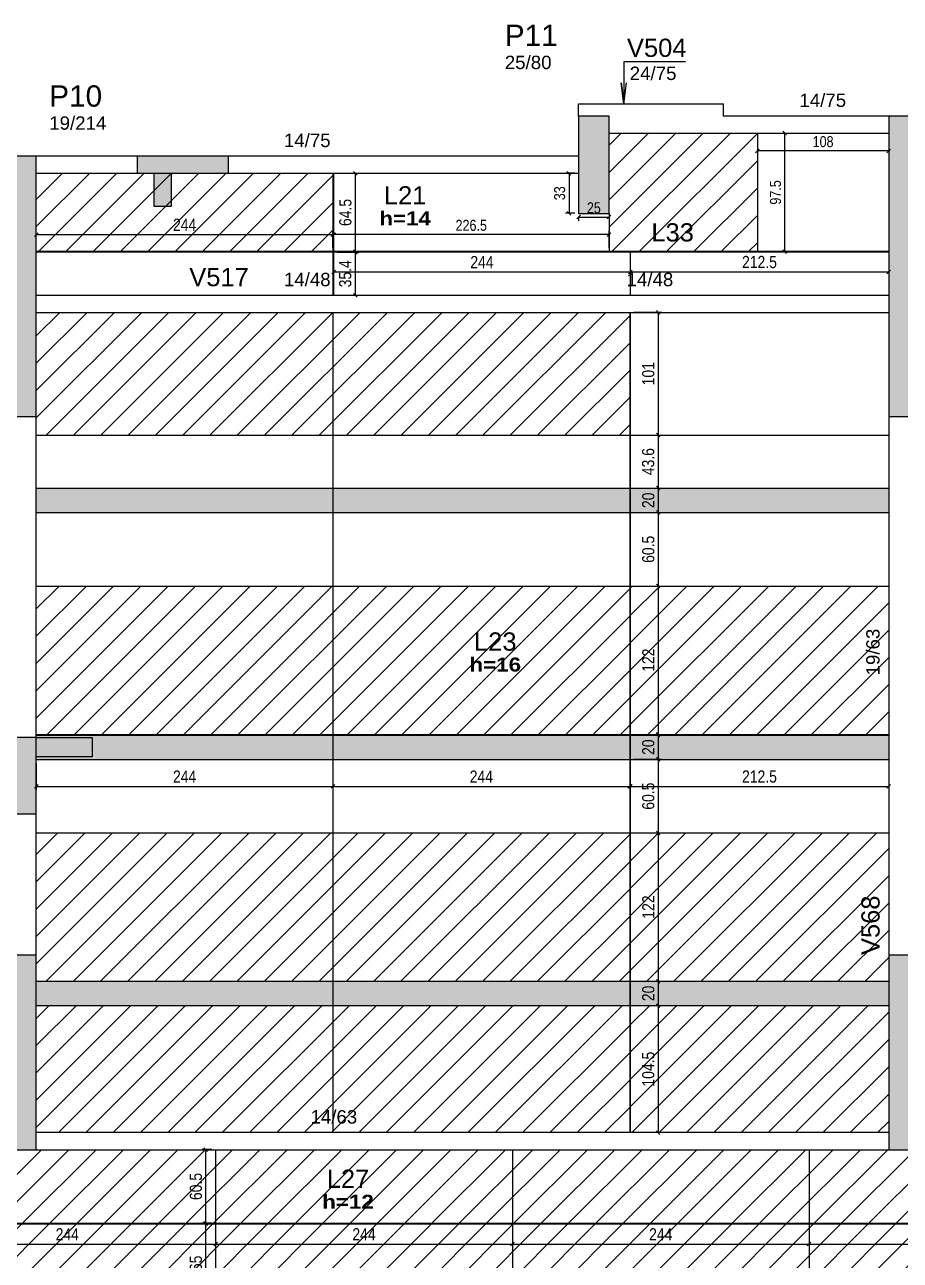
# Model space of a CAD drawing. Extents: x 4150 to 8661, y -614 to 3008.
# Drawn here: x 5490 to 6210, y 1260 to 2276 of the extents above; entities that cross this region are included whole.
import ezdxf

# ---------------------------------------------------------------- set-up
doc = ezdxf.new("R2010")
doc.units = 0
doc.header["$PDMODE"] = 34
for name, color, linetype in [('COTA', 241, 'Continuous'), ('MTH-COTAS7', 31, 'Continuous'), ('MTH-DIM-PILAR', 3, 'Continuous'), ('MTH-DIM-VIGA', 3, 'Continuous'), ('MTH-FACE-VIGA', 7, 'Continuous'), ('MTH-LINHA-SEÇÃO', 16, 'Continuous'), ('MTH-PILAR-SEGUE', 5, 'Continuous'), ('MTH-SOMBRA21', 150, 'Continuous'), ('MTH-SOMBRA25', 253, 'Continuous'), ('MTH-TIT1-PILAR', 5, 'Continuous'), ('MTH-TIT1-VIGA', 5, 'Continuous'), ('MTH-TXT-NEGRITO', 5, 'Continuous'), ('Painéis', 200, 'Continuous')]:
    doc.layers.add(name, color=color, linetype=linetype)
doc.layers.add('Hachura', color=251, linetype='Continuous', lineweight=9)
doc.styles.add('COTA TECNICA', font='techl___.ttf', dxfattribs={"height": 10})
doc.styles.add('COTA TECNICA-50', font='techl___.ttf', dxfattribs={"height": 9})
doc.styles.add('TQS_ARIAL', font='arial.ttf')
doc.styles.add('TQS_ARIAL_BLACK', font='ariblk.ttf')
doc.dimstyles.new('COTA PAINEL-50', dxfattribs={"dimtxt": 9, "dimasz": 3, "dimexe": 3, "dimexo": 3, "dimgap": 3, "dimtad": 1, "dimdec": 1, "dimzin": 12, "dimdsep": 46, "dimtxsty": 'COTA TECNICA-50', "dimblk1": 'OBLIQUE', "dimblk2": 'OBLIQUE', "dimsah": 1, "dimcen": 0.9, "dimclrd": 4, "dimclre": 4, "dimclrt": 240, "dimadec": 1, "dimazin": 3, "dimtfac": 1, "dimtdec": 1, "dimtmove": 0, "dimatfit": 3, "dimfxl": 1, "dimtolj": 1, "dimtzin": 12, "dimarcsym": 0})
doc.dimstyles.new('PAINEL', dxfattribs={"dimtxt": 10, "dimasz": 3, "dimexe": 3, "dimexo": 3, "dimgap": 3, "dimtad": 1, "dimdec": 1, "dimzin": 12, "dimdsep": 46, "dimtxsty": 'COTA TECNICA', "dimblk1": 'OBLIQUE', "dimblk2": 'OBLIQUE', "dimsah": 1, "dimcen": 0.9, "dimclrd": 4, "dimclre": 4, "dimclrt": 240, "dimadec": 1, "dimazin": 3, "dimtfac": 1, "dimtdec": 1, "dimtmove": 0, "dimatfit": 3, "dimfxl": 1, "dimtolj": 1, "dimtzin": 12, "dimarcsym": 0})

# ---------------------------------------------------------------- blocks, each defined once
blk = doc.blocks.new('_Oblique')
at = {"color": 0, "linetype": 'ByBlock', "lineweight": -2}
blk.add_line((-0.5, -0.5), (0.5, 0.5), dxfattribs=at)
blk = doc.blocks.new('*D259')
at = {"layer": 'COTA', "color": 4, "lineweight": -2, "transparency": 16777216}
for p, q in [((5403.4, 1286.8), (5403.4, 1270.2)), ((5647.4, 1284.8), (5647.4, 1270.2)), ((5403.4, 1273.2), (5647.4, 1273.2))]:
    blk.add_line(p, q, dxfattribs=at)
at = {"layer": 'Defpoints', "color": 0, "transparency": 16777216}
for p in [(5403.4, 1289.8), (5647.4, 1287.8), (5647.4, 1273.2)]:
    blk.add_point(p, dxfattribs=at)
at = {"layer": 'COTA', "color": 4, "lineweight": -2, "transparency": 16777216, "xscale": 3, "yscale": 3, "zscale": 3, "rotation": 180}
blk.add_blockref('_Oblique', (5403.4, 1273.2), dxfattribs=at)
at = {"layer": 'COTA', "color": 4, "lineweight": -2, "transparency": 16777216, "xscale": 3, "yscale": 3, "zscale": 3}
blk.add_blockref('_Oblique', (5647.4, 1273.2), dxfattribs=at)
at = {"layer": 'COTA', "color": 240, "transparency": 16777216, "insert": (5525.4, 1281.2), "char_height": 10, "attachment_point": 5, "style": 'COTA TECNICA'}
blk.add_mtext('\\A1;244', dxfattribs=at)
blk = doc.blocks.new('*D260')
at = {"layer": 'COTA', "color": 4, "lineweight": -2, "transparency": 16777216}
for p, q in [((5647.4, 1284.8), (5647.4, 1270.2)), ((5647.4, 1273.2), (5891.4, 1273.2))]:
    blk.add_line(p, q, dxfattribs=at)
at = {"layer": 'Defpoints', "color": 0, "transparency": 16777216}
for p in [(5647.4, 1287.8), (5891.4, 1273.2), (5891.4, 1273.2)]:
    blk.add_point(p, dxfattribs=at)
at = {"layer": 'COTA', "color": 4, "lineweight": -2, "transparency": 16777216, "xscale": 3, "yscale": 3, "zscale": 3, "rotation": 180}
blk.add_blockref('_Oblique', (5647.4, 1273.2), dxfattribs=at)
at = {"layer": 'COTA', "color": 4, "lineweight": -2, "transparency": 16777216, "xscale": 3, "yscale": 3, "zscale": 3}
blk.add_blockref('_Oblique', (5891.4, 1273.2), dxfattribs=at)
at = {"layer": 'COTA', "color": 240, "transparency": 16777216, "insert": (5769.4, 1281.2), "char_height": 10, "attachment_point": 5, "style": 'COTA TECNICA'}
blk.add_mtext('\\A1;244', dxfattribs=at)
blk = doc.blocks.new('*D261')
at = {"layer": 'COTA', "color": 4, "lineweight": -2, "transparency": 16777216}
blk.add_line((5891.4, 1273.2), (6135.4, 1273.2), dxfattribs=at)
at = {"layer": 'Defpoints', "color": 0, "transparency": 16777216}
for p in [(5891.4, 1273.2), (6135.4, 1273.2), (6135.4, 1273.2)]:
    blk.add_point(p, dxfattribs=at)
at = {"layer": 'COTA', "color": 4, "lineweight": -2, "transparency": 16777216, "xscale": 3, "yscale": 3, "zscale": 3, "rotation": 180}
blk.add_blockref('_Oblique', (5891.4, 1273.2), dxfattribs=at)
at = {"layer": 'COTA', "color": 4, "lineweight": -2, "transparency": 16777216, "xscale": 3, "yscale": 3, "zscale": 3}
blk.add_blockref('_Oblique', (6135.4, 1273.2), dxfattribs=at)
at = {"layer": 'COTA', "color": 240, "transparency": 16777216, "insert": (6013.4, 1281.2), "char_height": 10, "attachment_point": 5, "style": 'COTA TECNICA'}
blk.add_mtext('\\A1;244', dxfattribs=at)
blk = doc.blocks.new('*D262')
at = {"layer": 'COTA', "color": 4, "lineweight": -2, "transparency": 16777216}
for p, q in [((6135.4, 1273.2), (6379.4, 1273.2)), ((6379.4, 1275.3), (6379.4, 1270.2))]:
    blk.add_line(p, q, dxfattribs=at)
at = {"layer": 'Defpoints', "color": 0, "transparency": 16777216}
for p in [(6135.4, 1273.2), (6379.4, 1278.3), (6379.4, 1273.2)]:
    blk.add_point(p, dxfattribs=at)
at = {"layer": 'COTA', "color": 4, "lineweight": -2, "transparency": 16777216, "xscale": 3, "yscale": 3, "zscale": 3, "rotation": 180}
blk.add_blockref('_Oblique', (6135.4, 1273.2), dxfattribs=at)
at = {"layer": 'COTA', "color": 4, "lineweight": -2, "transparency": 16777216, "xscale": 3, "yscale": 3, "zscale": 3}
blk.add_blockref('_Oblique', (6379.4, 1273.2), dxfattribs=at)
at = {"layer": 'COTA', "color": 240, "transparency": 16777216, "insert": (6257.4, 1281.2), "char_height": 10, "attachment_point": 5, "style": 'COTA TECNICA'}
blk.add_mtext('\\A1;244', dxfattribs=at)
blk = doc.blocks.new('*D263')
at = {"layer": 'COTA', "color": 4, "lineweight": -2, "transparency": 16777216}
for p, q in [((5644.4, 1289.8), (5636.3, 1289.8)), ((5639.3, 1224.8), (5639.3, 1289.8)), ((5644.4, 1224.8), (5636.3, 1224.8))]:
    blk.add_line(p, q, dxfattribs=at)
at = {"layer": 'Defpoints', "color": 0, "transparency": 16777216}
for p in [(5639.3, 1289.8), (5647.4, 1289.8), (5647.4, 1224.8)]:
    blk.add_point(p, dxfattribs=at)
at = {"layer": 'COTA', "color": 4, "lineweight": -2, "transparency": 16777216, "xscale": 3, "yscale": 3, "zscale": 3}
for p, rotation in [((5639.3, 1289.8), 90), ((5639.3, 1224.8), 270)]:
    blk.add_blockref('_Oblique', p, dxfattribs=dict(at, rotation=rotation))
at = {"layer": 'COTA', "color": 240, "transparency": 16777216, "insert": (5631.2, 1257.3), "char_height": 10, "attachment_point": 5, "rotation": 90, "style": 'COTA TECNICA'}
blk.add_mtext('\\A1;65', dxfattribs=at)
blk = doc.blocks.new('*D264')
at = {"layer": 'COTA', "color": 4, "lineweight": -2, "transparency": 16777216}
for p, q in [((5644.4, 1350.8), (5636.3, 1350.8)), ((5639.3, 1290.3), (5639.3, 1350.8)), ((5644.4, 1290.3), (5636.3, 1290.3))]:
    blk.add_line(p, q, dxfattribs=at)
at = {"layer": 'Defpoints', "color": 0, "transparency": 16777216}
for p in [(5639.3, 1350.8), (5647.4, 1350.8), (5647.4, 1290.3)]:
    blk.add_point(p, dxfattribs=at)
at = {"layer": 'COTA', "color": 4, "lineweight": -2, "transparency": 16777216, "xscale": 3, "yscale": 3, "zscale": 3}
for p, rotation in [((5639.3, 1350.8), 90), ((5639.3, 1290.3), 270)]:
    blk.add_blockref('_Oblique', p, dxfattribs=dict(at, rotation=rotation))
at = {"layer": 'COTA', "color": 240, "transparency": 16777216, "insert": (5631.2, 1320.5), "char_height": 10, "attachment_point": 5, "rotation": 90, "style": 'COTA TECNICA'}
blk.add_mtext('\\A1;60.5', dxfattribs=at)
blk = doc.blocks.new('*D384')
at = {"layer": 'COTA', "color": 4, "lineweight": -2, "transparency": 16777216}
for p, q in [((5499.9, 1668.3), (5499.9, 1646.5)), ((5743.9, 1668.3), (5743.9, 1646.5)), ((5499.9, 1649.5), (5743.9, 1649.5))]:
    blk.add_line(p, q, dxfattribs=at)
at = {"layer": 'Defpoints', "color": 0, "transparency": 16777216}
for p in [(5499.9, 1671.3), (5743.9, 1671.3), (5743.9, 1649.5)]:
    blk.add_point(p, dxfattribs=at)
at = {"layer": 'COTA', "color": 4, "lineweight": -2, "transparency": 16777216, "xscale": 3, "yscale": 3, "zscale": 3, "rotation": 180}
blk.add_blockref('_Oblique', (5499.9, 1649.5), dxfattribs=at)
at = {"layer": 'COTA', "color": 4, "lineweight": -2, "transparency": 16777216, "xscale": 3, "yscale": 3, "zscale": 3}
blk.add_blockref('_Oblique', (5743.9, 1649.5), dxfattribs=at)
at = {"layer": 'COTA', "color": 240, "transparency": 16777216, "insert": (5621.9, 1657.6), "char_height": 10, "attachment_point": 5, "style": 'COTA TECNICA'}
blk.add_mtext('\\A1;244', dxfattribs=at)
blk = doc.blocks.new('*D385')
at = {"layer": 'COTA', "color": 4, "lineweight": -2, "transparency": 16777216}
for p, q in [((5743.9, 1668.3), (5743.9, 1646.5)), ((5987.9, 1668.3), (5987.9, 1646.5)), ((5743.9, 1649.5), (5987.9, 1649.5))]:
    blk.add_line(p, q, dxfattribs=at)
at = {"layer": 'Defpoints', "color": 0, "transparency": 16777216}
for p in [(5743.9, 1671.3), (5987.9, 1671.3), (5987.9, 1649.5)]:
    blk.add_point(p, dxfattribs=at)
at = {"layer": 'COTA', "color": 4, "lineweight": -2, "transparency": 16777216, "xscale": 3, "yscale": 3, "zscale": 3, "rotation": 180}
blk.add_blockref('_Oblique', (5743.9, 1649.5), dxfattribs=at)
at = {"layer": 'COTA', "color": 4, "lineweight": -2, "transparency": 16777216, "xscale": 3, "yscale": 3, "zscale": 3}
blk.add_blockref('_Oblique', (5987.9, 1649.5), dxfattribs=at)
at = {"layer": 'COTA', "color": 240, "transparency": 16777216, "insert": (5865.9, 1657.6), "char_height": 10, "attachment_point": 5, "style": 'COTA TECNICA'}
blk.add_mtext('\\A1;244', dxfattribs=at)
blk = doc.blocks.new('*D386')
at = {"layer": 'COTA', "color": 4, "lineweight": -2, "transparency": 16777216}
for p, q in [((5988.4, 1668.3), (5988.4, 1646.5)), ((6200.9, 1668.3), (6200.9, 1646.5)), ((5988.4, 1649.5), (6200.9, 1649.5))]:
    blk.add_line(p, q, dxfattribs=at)
at = {"layer": 'Defpoints', "color": 0, "transparency": 16777216}
for p in [(5988.4, 1671.3), (6200.9, 1671.3), (6200.9, 1649.5)]:
    blk.add_point(p, dxfattribs=at)
at = {"layer": 'COTA', "color": 4, "lineweight": -2, "transparency": 16777216, "xscale": 3, "yscale": 3, "zscale": 3, "rotation": 180}
blk.add_blockref('_Oblique', (5988.4, 1649.5), dxfattribs=at)
at = {"layer": 'COTA', "color": 4, "lineweight": -2, "transparency": 16777216, "xscale": 3, "yscale": 3, "zscale": 3}
blk.add_blockref('_Oblique', (6200.9, 1649.5), dxfattribs=at)
at = {"layer": 'COTA', "color": 240, "transparency": 16777216, "insert": (6094.6, 1657.6), "char_height": 10, "attachment_point": 5, "style": 'COTA TECNICA'}
blk.add_mtext('\\A1;212.5', dxfattribs=at)
blk = doc.blocks.new('*D387')
at = {"layer": 'COTA', "color": 4, "lineweight": -2, "transparency": 16777216}
for p, q in [((5991.4, 2039.4), (6014.3, 2039.4)), ((6011.3, 2039.4), (6011.3, 1938.4)), ((5991.4, 1938.4), (6014.3, 1938.4))]:
    blk.add_line(p, q, dxfattribs=at)
at = {"layer": 'Defpoints', "color": 0, "transparency": 16777216}
for p in [(5988.4, 2039.4), (5988.4, 1938.4), (6011.3, 1938.4)]:
    blk.add_point(p, dxfattribs=at)
at = {"layer": 'COTA', "color": 4, "lineweight": -2, "transparency": 16777216, "xscale": 3, "yscale": 3, "zscale": 3}
for p, rotation in [((6011.3, 2039.4), 90), ((6011.3, 1938.4), 270)]:
    blk.add_blockref('_Oblique', p, dxfattribs=dict(at, rotation=rotation))
at = {"layer": 'COTA', "color": 240, "transparency": 16777216, "insert": (6003.2, 1988.9), "char_height": 10, "attachment_point": 5, "rotation": 90, "style": 'COTA TECNICA'}
blk.add_mtext('\\A1;101', dxfattribs=at)
blk = doc.blocks.new('*D388')
at = {"layer": 'COTA', "color": 4, "lineweight": -2, "transparency": 16777216}
for p, q in [((5991.4, 1938.4), (6014.3, 1938.4)), ((6011.3, 1938.4), (6011.3, 1894.8)), ((5991.4, 1894.8), (6014.3, 1894.8))]:
    blk.add_line(p, q, dxfattribs=at)
at = {"layer": 'Defpoints', "color": 0, "transparency": 16777216}
for p in [(5988.4, 1938.4), (5988.4, 1894.8), (6011.3, 1894.8)]:
    blk.add_point(p, dxfattribs=at)
at = {"layer": 'COTA', "color": 4, "lineweight": -2, "transparency": 16777216, "xscale": 3, "yscale": 3, "zscale": 3}
for p, rotation in [((6011.3, 1938.4), 90), ((6011.3, 1894.8), 270)]:
    blk.add_blockref('_Oblique', p, dxfattribs=dict(at, rotation=rotation))
at = {"layer": 'COTA', "color": 240, "transparency": 16777216, "insert": (6003.1, 1916.6), "char_height": 10, "attachment_point": 5, "rotation": 90, "style": 'COTA TECNICA'}
blk.add_mtext('\\A1;43.6', dxfattribs=at)
blk = doc.blocks.new('*D389')
at = {"layer": 'COTA', "color": 4, "lineweight": -2, "transparency": 16777216}
for p, q in [((5991.4, 1894.8), (6014.3, 1894.8)), ((6011.3, 1894.8), (6011.3, 1874.8)), ((5991.4, 1874.8), (6014.3, 1874.8))]:
    blk.add_line(p, q, dxfattribs=at)
at = {"layer": 'Defpoints', "color": 0, "transparency": 16777216}
for p in [(5988.4, 1894.8), (5988.4, 1874.8), (6011.3, 1874.8)]:
    blk.add_point(p, dxfattribs=at)
at = {"layer": 'COTA', "color": 4, "lineweight": -2, "transparency": 16777216, "xscale": 3, "yscale": 3, "zscale": 3}
for p, rotation in [((6011.3, 1894.8), 90), ((6011.3, 1874.8), 270)]:
    blk.add_blockref('_Oblique', p, dxfattribs=dict(at, rotation=rotation))
at = {"layer": 'COTA', "color": 240, "transparency": 16777216, "insert": (6003.2, 1884.8), "char_height": 10, "attachment_point": 5, "rotation": 90, "style": 'COTA TECNICA'}
blk.add_mtext('\\A1;20', dxfattribs=at)
blk = doc.blocks.new('*D390')
at = {"layer": 'COTA', "color": 4, "lineweight": -2, "transparency": 16777216}
for p, q in [((5991.4, 1874.8), (6014.3, 1874.8)), ((6011.3, 1874.8), (6011.3, 1814.3)), ((5991.4, 1814.3), (6014.3, 1814.3))]:
    blk.add_line(p, q, dxfattribs=at)
at = {"layer": 'Defpoints', "color": 0, "transparency": 16777216}
for p in [(5988.4, 1874.8), (5988.4, 1814.3), (6011.3, 1814.3)]:
    blk.add_point(p, dxfattribs=at)
at = {"layer": 'COTA', "color": 4, "lineweight": -2, "transparency": 16777216, "xscale": 3, "yscale": 3, "zscale": 3}
for p, rotation in [((6011.3, 1874.8), 90), ((6011.3, 1814.3), 270)]:
    blk.add_blockref('_Oblique', p, dxfattribs=dict(at, rotation=rotation))
at = {"layer": 'COTA', "color": 240, "transparency": 16777216, "insert": (6003.2, 1844.5), "char_height": 10, "attachment_point": 5, "rotation": 90, "style": 'COTA TECNICA'}
blk.add_mtext('\\A1;60.5', dxfattribs=at)
blk = doc.blocks.new('*D391')
at = {"layer": 'COTA', "color": 4, "lineweight": -2, "transparency": 16777216}
for p, q in [((5991.4, 1814.3), (6014.3, 1814.3)), ((6011.3, 1814.3), (6011.3, 1692.3)), ((5991.4, 1692.3), (6014.3, 1692.3))]:
    blk.add_line(p, q, dxfattribs=at)
at = {"layer": 'Defpoints', "color": 0, "transparency": 16777216}
for p in [(5988.4, 1814.3), (5988.4, 1692.3), (6011.3, 1692.3)]:
    blk.add_point(p, dxfattribs=at)
at = {"layer": 'COTA', "color": 4, "lineweight": -2, "transparency": 16777216, "xscale": 3, "yscale": 3, "zscale": 3}
for p, rotation in [((6011.3, 1814.3), 90), ((6011.3, 1692.3), 270)]:
    blk.add_blockref('_Oblique', p, dxfattribs=dict(at, rotation=rotation))
at = {"layer": 'COTA', "color": 240, "transparency": 16777216, "insert": (6003.2, 1753.3), "char_height": 10, "attachment_point": 5, "rotation": 90, "style": 'COTA TECNICA'}
blk.add_mtext('\\A1;122', dxfattribs=at)
blk = doc.blocks.new('*D392')
at = {"layer": 'COTA', "color": 4, "lineweight": -2, "transparency": 16777216}
for p, q in [((5991.4, 1691.8), (6014.3, 1691.8)), ((6011.3, 1691.8), (6011.3, 1671.8)), ((5991.4, 1671.8), (6014.3, 1671.8))]:
    blk.add_line(p, q, dxfattribs=at)
at = {"layer": 'Defpoints', "color": 0, "transparency": 16777216}
for p in [(5988.4, 1691.8), (5988.4, 1671.8), (6011.3, 1671.8)]:
    blk.add_point(p, dxfattribs=at)
at = {"layer": 'COTA', "color": 4, "lineweight": -2, "transparency": 16777216, "xscale": 3, "yscale": 3, "zscale": 3}
for p, rotation in [((6011.3, 1691.8), 90), ((6011.3, 1671.8), 270)]:
    blk.add_blockref('_Oblique', p, dxfattribs=dict(at, rotation=rotation))
at = {"layer": 'COTA', "color": 240, "transparency": 16777216, "insert": (6003.2, 1681.8), "char_height": 10, "attachment_point": 5, "rotation": 90, "style": 'COTA TECNICA'}
blk.add_mtext('\\A1;20', dxfattribs=at)
blk = doc.blocks.new('*D393')
at = {"layer": 'COTA', "color": 4, "lineweight": -2, "transparency": 16777216}
for p, q in [((5991.4, 1671.8), (6014.3, 1671.8)), ((6011.3, 1671.8), (6011.3, 1611.3))]:
    blk.add_line(p, q, dxfattribs=at)
at = {"layer": 'Defpoints', "color": 0, "transparency": 16777216}
for p in [(5988.4, 1671.8), (6011.3, 1611.3), (6011.3, 1611.3)]:
    blk.add_point(p, dxfattribs=at)
at = {"layer": 'COTA', "color": 4, "lineweight": -2, "transparency": 16777216, "xscale": 3, "yscale": 3, "zscale": 3}
for p, rotation in [((6011.3, 1671.8), 90), ((6011.3, 1611.3), 270)]:
    blk.add_blockref('_Oblique', p, dxfattribs=dict(at, rotation=rotation))
at = {"layer": 'COTA', "color": 240, "transparency": 16777216, "insert": (6003.2, 1641.5), "char_height": 10, "attachment_point": 5, "rotation": 90, "style": 'COTA TECNICA'}
blk.add_mtext('\\A1;60.5', dxfattribs=at)
blk = doc.blocks.new('*D394')
at = {"layer": 'COTA', "color": 4, "lineweight": -2, "transparency": 16777216}
blk.add_line((6011.3, 1611.3), (6011.3, 1489.3), dxfattribs=at)
at = {"layer": 'Defpoints', "color": 0, "transparency": 16777216}
for p in [(6011.3, 1611.3), (6011.3, 1489.3), (6011.3, 1489.3)]:
    blk.add_point(p, dxfattribs=at)
at = {"layer": 'COTA', "color": 4, "lineweight": -2, "transparency": 16777216, "xscale": 3, "yscale": 3, "zscale": 3}
for p, rotation in [((6011.3, 1611.3), 90), ((6011.3, 1489.3), 270)]:
    blk.add_blockref('_Oblique', p, dxfattribs=dict(at, rotation=rotation))
at = {"layer": 'COTA', "color": 240, "transparency": 16777216, "insert": (6003.2, 1550.3), "char_height": 10, "attachment_point": 5, "rotation": 90, "style": 'COTA TECNICA'}
blk.add_mtext('\\A1;122', dxfattribs=at)
blk = doc.blocks.new('*D395')
at = {"layer": 'COTA', "color": 4, "lineweight": -2, "transparency": 16777216}
blk.add_line((6011.3, 1489.3), (6011.3, 1469.3), dxfattribs=at)
at = {"layer": 'Defpoints', "color": 0, "transparency": 16777216}
for p in [(6011.3, 1489.3), (6011.3, 1469.3), (6011.3, 1469.3)]:
    blk.add_point(p, dxfattribs=at)
at = {"layer": 'COTA', "color": 4, "lineweight": -2, "transparency": 16777216, "xscale": 3, "yscale": 3, "zscale": 3}
for p, rotation in [((6011.3, 1489.3), 90), ((6011.3, 1469.3), 270)]:
    blk.add_blockref('_Oblique', p, dxfattribs=dict(at, rotation=rotation))
at = {"layer": 'COTA', "color": 240, "transparency": 16777216, "insert": (6003.2, 1479.3), "char_height": 10, "attachment_point": 5, "rotation": 90, "style": 'COTA TECNICA'}
blk.add_mtext('\\A1;20', dxfattribs=at)
blk = doc.blocks.new('*D396')
at = {"layer": 'COTA', "color": 4, "lineweight": -2, "transparency": 16777216}
blk.add_line((6011.3, 1469.3), (6011.3, 1364.8), dxfattribs=at)
at = {"layer": 'Defpoints', "color": 0, "transparency": 16777216}
for p in [(6011.3, 1469.3), (6011.3, 1364.8), (6011.3, 1364.8)]:
    blk.add_point(p, dxfattribs=at)
at = {"layer": 'COTA', "color": 4, "lineweight": -2, "transparency": 16777216, "xscale": 3, "yscale": 3, "zscale": 3}
for p, rotation in [((6011.3, 1469.3), 90), ((6011.3, 1364.8), 270)]:
    blk.add_blockref('_Oblique', p, dxfattribs=dict(at, rotation=rotation))
at = {"layer": 'COTA', "color": 240, "transparency": 16777216, "insert": (6003.2, 1417), "char_height": 10, "attachment_point": 5, "rotation": 90, "style": 'COTA TECNICA'}
blk.add_mtext('\\A1;104.5', dxfattribs=at)
blk = doc.blocks.new('*D397')
at = {"layer": 'COTA', "color": 4, "lineweight": -2, "transparency": 16777216}
for p, q in [((5942.9, 2153.8), (5935, 2153.8)), ((5938, 2153.8), (5938, 2120.8)), ((5942.9, 2120.8), (5935, 2120.8))]:
    blk.add_line(p, q, dxfattribs=at)
at = {"layer": 'Defpoints', "color": 0, "transparency": 16777216}
for p in [(5945.9, 2153.8), (5938, 2120.8), (5945.9, 2120.8)]:
    blk.add_point(p, dxfattribs=at)
at = {"layer": 'COTA', "color": 4, "lineweight": -2, "transparency": 16777216, "xscale": 3, "yscale": 3, "zscale": 3}
for p, rotation in [((5938, 2153.8), 90), ((5938, 2120.8), 270)]:
    blk.add_blockref('_Oblique', p, dxfattribs=dict(at, rotation=rotation))
at = {"layer": 'COTA', "color": 240, "transparency": 16777216, "insert": (5930.3, 2137.3), "char_height": 9, "attachment_point": 5, "rotation": 90, "style": 'COTA TECNICA-50'}
blk.add_mtext('\\A1;33', dxfattribs=at)
blk = doc.blocks.new('*D398')
at = {"layer": 'COTA', "color": 4, "lineweight": -2, "transparency": 16777216}
for p, q in [((5945.9, 2117.8), (5945.9, 2114.7)), ((5945.9, 2117.7), (5970.9, 2117.7)), ((5970.9, 2117.8), (5970.9, 2114.7))]:
    blk.add_line(p, q, dxfattribs=at)
at = {"layer": 'Defpoints', "color": 0, "transparency": 16777216}
for p in [(5945.9, 2120.8), (5970.9, 2120.8), (5970.9, 2117.7)]:
    blk.add_point(p, dxfattribs=at)
at = {"layer": 'COTA', "color": 4, "lineweight": -2, "transparency": 16777216, "xscale": 3, "yscale": 3, "zscale": 3, "rotation": 180}
blk.add_blockref('_Oblique', (5945.9, 2117.7), dxfattribs=at)
at = {"layer": 'COTA', "color": 4, "lineweight": -2, "transparency": 16777216, "xscale": 3, "yscale": 3, "zscale": 3}
blk.add_blockref('_Oblique', (5970.9, 2117.7), dxfattribs=at)
at = {"layer": 'COTA', "color": 240, "transparency": 16777216, "insert": (5958.4, 2125.3), "char_height": 9, "attachment_point": 5, "style": 'COTA TECNICA-50'}
blk.add_mtext('\\A1;25', dxfattribs=at)
blk = doc.blocks.new('*D399')
at = {"layer": 'COTA', "color": 4, "lineweight": -2, "transparency": 16777216}
for p, q in [((6092.9, 2183.8), (6092.9, 2169.1)), ((6200.9, 2183.8), (6200.9, 2169.1)), ((6200.9, 2172.1), (6092.9, 2172.1))]:
    blk.add_line(p, q, dxfattribs=at)
at = {"layer": 'Defpoints', "color": 0, "transparency": 16777216}
for p in [(6092.9, 2186.8), (6200.9, 2186.8), (6092.9, 2172.1)]:
    blk.add_point(p, dxfattribs=at)
at = {"layer": 'COTA', "color": 4, "lineweight": -2, "transparency": 16777216, "xscale": 3, "yscale": 3, "zscale": 3, "rotation": 180}
blk.add_blockref('_Oblique', (6092.9, 2172.1), dxfattribs=at)
at = {"layer": 'COTA', "color": 4, "lineweight": -2, "transparency": 16777216, "xscale": 3, "yscale": 3, "zscale": 3}
blk.add_blockref('_Oblique', (6200.9, 2172.1), dxfattribs=at)
at = {"layer": 'COTA', "color": 240, "transparency": 16777216, "insert": (6146.9, 2179.7), "char_height": 9, "attachment_point": 5, "style": 'COTA TECNICA-50'}
blk.add_mtext('\\A1;108', dxfattribs=at)
blk = doc.blocks.new('*D400')
at = {"layer": 'COTA', "color": 4, "lineweight": -2, "transparency": 16777216}
for p, q in [((6095.9, 2186.8), (6118.4, 2186.8)), ((6115.4, 2089.3), (6115.4, 2186.8)), ((6095.9, 2089.3), (6118.4, 2089.3))]:
    blk.add_line(p, q, dxfattribs=at)
at = {"layer": 'Defpoints', "color": 0, "transparency": 16777216}
for p in [(6092.9, 2186.8), (6115.4, 2186.8), (6092.9, 2089.3)]:
    blk.add_point(p, dxfattribs=at)
at = {"layer": 'COTA', "color": 4, "lineweight": -2, "transparency": 16777216, "xscale": 3, "yscale": 3, "zscale": 3}
for p, rotation in [((6115.4, 2186.8), 90), ((6115.4, 2089.3), 270)]:
    blk.add_blockref('_Oblique', p, dxfattribs=dict(at, rotation=rotation))
at = {"layer": 'COTA', "color": 240, "transparency": 16777216, "insert": (6107.8, 2138), "char_height": 9, "attachment_point": 5, "rotation": 90, "style": 'COTA TECNICA-50'}
blk.add_mtext('\\A1;97.5', dxfattribs=at)
blk = doc.blocks.new('*D401')
at = {"layer": 'COTA', "color": 4, "lineweight": -2, "transparency": 16777216}
for p, q in [((5744.4, 2092.3), (5744.4, 2106.3)), ((5970.9, 2092.3), (5970.9, 2106.3)), ((5970.9, 2103.3), (5744.4, 2103.3))]:
    blk.add_line(p, q, dxfattribs=at)
at = {"layer": 'Defpoints', "color": 0, "transparency": 16777216}
for p in [(5744.4, 2103.3), (5744.4, 2089.3), (5970.9, 2089.3)]:
    blk.add_point(p, dxfattribs=at)
at = {"layer": 'COTA', "color": 4, "lineweight": -2, "transparency": 16777216, "xscale": 3, "yscale": 3, "zscale": 3, "rotation": 180}
blk.add_blockref('_Oblique', (5744.4, 2103.3), dxfattribs=at)
at = {"layer": 'COTA', "color": 4, "lineweight": -2, "transparency": 16777216, "xscale": 3, "yscale": 3, "zscale": 3}
blk.add_blockref('_Oblique', (5970.9, 2103.3), dxfattribs=at)
at = {"layer": 'COTA', "color": 240, "transparency": 16777216, "insert": (5857.6, 2110.9), "char_height": 9, "attachment_point": 5, "style": 'COTA TECNICA-50'}
blk.add_mtext('\\A1;226.5', dxfattribs=at)
blk = doc.blocks.new('*D406')
at = {"layer": 'COTA', "color": 4, "lineweight": -2, "transparency": 16777216}
for p, q in [((5499.9, 2092.3), (5499.9, 2106.3)), ((5743.9, 2092.3), (5743.9, 2106.3)), ((5499.9, 2103.3), (5743.9, 2103.3))]:
    blk.add_line(p, q, dxfattribs=at)
at = {"layer": 'Defpoints', "color": 0, "transparency": 16777216}
for p in [(5743.9, 2103.3), (5499.9, 2089.3), (5743.9, 2089.3)]:
    blk.add_point(p, dxfattribs=at)
at = {"layer": 'COTA', "color": 4, "lineweight": -2, "transparency": 16777216, "xscale": 3, "yscale": 3, "zscale": 3, "rotation": 180}
blk.add_blockref('_Oblique', (5499.9, 2103.3), dxfattribs=at)
at = {"layer": 'COTA', "color": 4, "lineweight": -2, "transparency": 16777216, "xscale": 3, "yscale": 3, "zscale": 3}
blk.add_blockref('_Oblique', (5743.9, 2103.3), dxfattribs=at)
at = {"layer": 'COTA', "color": 240, "transparency": 16777216, "insert": (5621.9, 2111.4), "char_height": 10, "attachment_point": 5, "style": 'COTA TECNICA'}
blk.add_mtext('\\A1;244', dxfattribs=at)
blk = doc.blocks.new('*D402')
at = {"layer": 'COTA', "color": 4, "lineweight": -2, "transparency": 16777216}
for p, q in [((5747.4, 2153.8), (5765.2, 2153.8)), ((5762.2, 2153.8), (5762.2, 2089.3)), ((5747.4, 2089.3), (5765.2, 2089.3))]:
    blk.add_line(p, q, dxfattribs=at)
at = {"layer": 'Defpoints', "color": 0, "transparency": 16777216}
for p in [(5744.4, 2153.8), (5744.4, 2089.3), (5762.2, 2089.3)]:
    blk.add_point(p, dxfattribs=at)
at = {"layer": 'COTA', "color": 4, "lineweight": -2, "transparency": 16777216, "xscale": 3, "yscale": 3, "zscale": 3}
for p, rotation in [((5762.2, 2153.8), 90), ((5762.2, 2089.3), 270)]:
    blk.add_blockref('_Oblique', p, dxfattribs=dict(at, rotation=rotation))
at = {"layer": 'COTA', "color": 240, "transparency": 16777216, "insert": (5754.1, 2121.5), "char_height": 10, "attachment_point": 5, "rotation": 90, "style": 'COTA TECNICA'}
blk.add_mtext('\\A1;64.5', dxfattribs=at)
blk = doc.blocks.new('*D403')
at = {"layer": 'COTA', "color": 4, "lineweight": -2, "transparency": 16777216}
for p, q in [((5747.4, 2088.8), (5765.2, 2088.8)), ((5762.2, 2088.8), (5762.2, 2053.4)), ((5747.4, 2053.4), (5765.2, 2053.4))]:
    blk.add_line(p, q, dxfattribs=at)
at = {"layer": 'Defpoints', "color": 0, "transparency": 16777216}
for p in [(5744.4, 2088.8), (5744.4, 2053.4), (5762.2, 2053.4)]:
    blk.add_point(p, dxfattribs=at)
at = {"layer": 'COTA', "color": 4, "lineweight": -2, "transparency": 16777216, "xscale": 3, "yscale": 3, "zscale": 3}
for p, rotation in [((5762.2, 2088.8), 90), ((5762.2, 2053.4), 270)]:
    blk.add_blockref('_Oblique', p, dxfattribs=dict(at, rotation=rotation))
at = {"layer": 'COTA', "color": 240, "transparency": 16777216, "insert": (5754, 2071.1), "char_height": 10, "attachment_point": 5, "rotation": 90, "style": 'COTA TECNICA'}
blk.add_mtext('\\A1;35.4', dxfattribs=at)
blk = doc.blocks.new('*D404')
at = {"layer": 'COTA', "color": 4, "lineweight": -2, "transparency": 16777216}
for p, q in [((5744.4, 2085.8), (5744.4, 2069.6)), ((5988.4, 2085.8), (5988.4, 2069.6)), ((5744.4, 2072.6), (5988.4, 2072.6))]:
    blk.add_line(p, q, dxfattribs=at)
at = {"layer": 'Defpoints', "color": 0, "transparency": 16777216}
for p in [(5744.4, 2088.8), (5988.4, 2088.8), (5988.4, 2072.6)]:
    blk.add_point(p, dxfattribs=at)
at = {"layer": 'COTA', "color": 4, "lineweight": -2, "transparency": 16777216, "xscale": 3, "yscale": 3, "zscale": 3, "rotation": 180}
blk.add_blockref('_Oblique', (5744.4, 2072.6), dxfattribs=at)
at = {"layer": 'COTA', "color": 4, "lineweight": -2, "transparency": 16777216, "xscale": 3, "yscale": 3, "zscale": 3}
blk.add_blockref('_Oblique', (5988.4, 2072.6), dxfattribs=at)
at = {"layer": 'COTA', "color": 240, "transparency": 16777216, "insert": (5866.4, 2080.7), "char_height": 10, "attachment_point": 5, "style": 'COTA TECNICA'}
blk.add_mtext('\\A1;244', dxfattribs=at)
blk = doc.blocks.new('*D405')
at = {"layer": 'COTA', "color": 4, "lineweight": -2, "transparency": 16777216}
for p, q in [((5988.4, 2085.8), (5988.4, 2069.6)), ((6200.9, 2085.8), (6200.9, 2069.6)), ((5988.4, 2072.6), (6200.9, 2072.6))]:
    blk.add_line(p, q, dxfattribs=at)
at = {"layer": 'Defpoints', "color": 0, "transparency": 16777216}
for p in [(5988.4, 2088.8), (6200.9, 2088.8), (6200.9, 2072.6)]:
    blk.add_point(p, dxfattribs=at)
at = {"layer": 'COTA', "color": 4, "lineweight": -2, "transparency": 16777216, "xscale": 3, "yscale": 3, "zscale": 3, "rotation": 180}
blk.add_blockref('_Oblique', (5988.4, 2072.6), dxfattribs=at)
at = {"layer": 'COTA', "color": 4, "lineweight": -2, "transparency": 16777216, "xscale": 3, "yscale": 3, "zscale": 3}
blk.add_blockref('_Oblique', (6200.9, 2072.6), dxfattribs=at)
at = {"layer": 'COTA', "color": 240, "transparency": 16777216, "insert": (6094.6, 2080.7), "char_height": 10, "attachment_point": 5, "style": 'COTA TECNICA'}
blk.add_mtext('\\A1;212.5', dxfattribs=at)

msp = doc.modelspace()

# ---------------------------------------------------------------- hatches: boundary and pattern name
at = {"layer": 'Hachura', "linetype": 'ByBlock'}
h = msp.add_hatch(dxfattribs=at)
h.set_pattern_fill('ANSI31', color=256, scale=5)
h.paths.add_polyline_path([(5743.89, 2153.78), (5743.89, 2089.28), (5499.89, 2089.28), (5499.89, 2153.78)])
h.paths.add_polyline_path([(6092.89, 2186.78), (6092.89, 2089.28), (5970.89, 2089.28), (5970.89, 2120.78), (5970.89, 2186.78)])
h = msp.add_hatch(dxfattribs=at)
h.set_pattern_fill('ANSI31', color=256, scale=5)
h.paths.add_polyline_path([(5499.89, 1364.78), (5499.89, 1469.28), (5743.89, 1469.28), (5743.89, 1364.78)])
h.paths.add_polyline_path([(5987.89, 1469.28), (5987.89, 1364.78), (5743.89, 1364.78), (5743.89, 1469.28)])
h.paths.add_polyline_path([(5988.39, 1364.78), (5988.39, 1469.28), (6200.89, 1469.28), (6200.89, 1364.78)])
h.paths.add_polyline_path([(5743.89, 1611.28), (5743.89, 1489.28), (5499.89, 1489.28), (5499.89, 1510.78), (5499.89, 1611.28)])
h.paths.add_polyline_path([(5743.89, 1489.28), (5743.89, 1611.28), (5987.89, 1611.28), (5987.89, 1489.28)])
h.paths.add_polyline_path([(6200.89, 1611.28), (6200.89, 1510.78), (6200.89, 1489.28), (5988.39, 1489.28), (5988.39, 1611.28)])
h.paths.add_polyline_path([(5499.89, 1692.28), (5499.89, 1814.28), (5743.89, 1814.28), (5743.89, 1692.28)])
h.paths.add_polyline_path([(5743.89, 1692.28), (5743.89, 1814.28), (5987.89, 1814.28), (5987.89, 1692.28)])
h.paths.add_polyline_path([(5988.39, 1814.28), (6200.89, 1814.28), (6200.89, 1692.28), (5988.39, 1692.28)])
h.paths.add_polyline_path([(5499.89, 1938.38), (5499.89, 1953.78), (5499.89, 2039.38), (5743.89, 2039.38), (5743.89, 1938.38)])
h.paths.add_polyline_path([(5743.89, 1938.38), (5743.89, 2039.38), (5987.89, 2039.38), (5987.89, 1938.38)])
at = {"layer": 'Hachura'}
h = msp.add_hatch(color=256, dxfattribs=at)
h.dxf.hatch_style = 1
h.paths.add_polyline_path([(5743.89, 1489.28), (5743.89, 1469.28), (5499.89, 1469.28), (5499.89, 1489.28)])
h.paths.add_polyline_path([(5987.89, 1489.28), (5987.89, 1469.28), (5743.89, 1469.28), (5743.89, 1489.28)])
h.paths.add_polyline_path([(5987.89, 1469.28), (5987.89, 1489.28), (6200.89, 1489.28), (6200.89, 1469.28)])
h.paths.add_polyline_path([(6200.89, 1691.78), (6200.89, 1671.78), (5987.89, 1671.78), (5987.89, 1691.78)])
h.paths.add_polyline_path([(5987.89, 1691.78), (5987.89, 1671.78), (5743.89, 1671.78), (5743.89, 1691.78)])
h.paths.add_polyline_path([(5743.89, 1691.78), (5743.89, 1671.78), (5499.89, 1671.78), (5499.89, 1691.78)])
h.paths.add_polyline_path([(5743.89, 1894.78), (5743.89, 1874.78), (5499.89, 1874.78), (5499.89, 1894.78)])
h.paths.add_polyline_path([(5743.89, 1874.78), (5743.89, 1894.78), (5987.89, 1894.78), (5987.89, 1874.78)])
h.paths.add_polyline_path([(6200.89, 1894.78), (6200.89, 1874.78), (5987.89, 1874.78), (5987.89, 1894.78)])
at = {"layer": 'Hachura', "linetype": 'ByBlock'}
h = msp.add_hatch(dxfattribs=at)
h.set_pattern_fill('ANSI31', color=256, scale=5)
h.paths.add_polyline_path([(5158.89, 1290.28), (5158.89, 1350.78), (5030.89, 1350.78), (5011.89, 1350.78), (5011.89, 1290.28)])
h.paths.add_polyline_path([(5402.89, 1290.28), (5402.89, 1350.78), (5158.89, 1350.78), (5158.89, 1290.28)])
h.paths.add_polyline_path([(5647.39, 1290.28), (5647.39, 1350.78), (5499.89, 1350.78), (5480.89, 1350.78), (5403.39, 1350.78), (5403.39, 1290.28)])
h.paths.add_polyline_path([(5403.39, 1289.78), (5403.39, 1224.78), (5480.89, 1224.78), (5499.89, 1224.78), (5647.39, 1224.78), (5647.39, 1289.78)])
h.paths.add_polyline_path([(5647.39, 1289.78), (5647.39, 1224.78), (5891.39, 1224.78), (5891.39, 1289.78)])
h.paths.add_polyline_path([(5891.39, 1290.28), (5891.39, 1350.78), (5647.39, 1350.78), (5647.39, 1290.28)])
h.paths.add_polyline_path([(5891.39, 1350.78), (5891.39, 1290.28), (6135.39, 1290.28), (6135.39, 1350.78)])
h.paths.add_polyline_path([(5891.39, 1289.78), (5891.39, 1224.78), (6135.39, 1224.78), (6135.39, 1289.78)])
h.paths.add_polyline_path([(6135.39, 1224.78), (6200.89, 1224.78), (6219.89, 1224.78), (6379.39, 1224.78), (6379.39, 1278.28), (6379.39, 1289.78), (6135.39, 1289.78)])
h.paths.add_polyline_path([(6379.39, 1290.28), (6379.39, 1297.28), (6379.39, 1350.78), (6219.89, 1350.78), (6200.89, 1350.78), (6135.39, 1350.78), (6135.39, 1290.28)])

# ---------------------------------------------------------------- linework, layer by layer
at = {"layer": 'MTH-COTAS7', "linetype": 'Continuous'}
msp.add_lwpolyline([(6033.67, 2245.44), (5983.05, 2245.44), (5983.05, 2210.78), (5980.76, 2228.13), (5983.05, 2210.78), (5985.33, 2228.13)], dxfattribs=at)
at = {"layer": 'MTH-FACE-VIGA', "linetype": 'Continuous'}
for p, q in [((5945.89, 2210.78), (6064.89, 2210.78)), ((5945.89, 2200.78), (5945.89, 2210.78)), ((6064.89, 2200.78), (6064.89, 2210.78)), ((6200.89, 2200.78), (6064.89, 2200.78)), ((5970.89, 2186.78), (6200.89, 2186.78)), ((5945.89, 2167.78), (5499.89, 2167.78)), ((5499.89, 2153.78), (5945.89, 2153.78)), ((5499.89, 2053.38), (6200.89, 2053.38)), ((5499.89, 2039.38), (6200.89, 2039.38)), ((5499.89, 1510.78), (5499.89, 1953.78)), ((6200.89, 1953.78), (6200.89, 1510.78)), ((6200.89, 1364.78), (5499.89, 1364.78)), ((5499.89, 1350.78), (6200.89, 1350.78))]:
    msp.add_line(p, q, dxfattribs=at)
at = {"layer": 'MTH-LINHA-SEÇÃO', "linetype": 'Continuous'}
for points in [[(5657.93, 2167.78), (5582.93, 2167.78), (5582.93, 2153.78), (5657.93, 2153.78), (5657.93, 2167.78)], [(5596.93, 2126.35), (5596.93, 2153.78), (5610.93, 2153.78), (5610.93, 2126.35), (5596.93, 2126.35)], [(5499.89, 1626.84), (5499.89, 1689.84), (5480.89, 1689.84), (5480.89, 1626.84), (5499.89, 1626.84)], [(5499.89, 1689.84), (5545.89, 1689.84), (5545.89, 1673.84), (5499.89, 1673.84), (5499.89, 1689.84)]]:
    msp.add_lwpolyline(points, dxfattribs=at)
at = {"layer": 'MTH-PILAR-SEGUE', "linetype": 'Continuous'}
for points in [[(5945.89, 2120.78), (5970.89, 2120.78), (5970.89, 2200.78), (5945.89, 2200.78), (5945.89, 2120.78)], [(6200.89, 1953.78), (6219.89, 1953.78), (6219.89, 2200.78), (6200.89, 2200.78), (6200.89, 1953.78)], [(5480.89, 1953.78), (5499.89, 1953.78), (5499.89, 2167.78), (5480.89, 2167.78), (5480.89, 1953.78)], [(5480.89, 1350.78), (5499.89, 1350.78), (5499.89, 1510.78), (5480.89, 1510.78), (5480.89, 1350.78)], [(6200.89, 1350.78), (6219.89, 1350.78), (6219.89, 1510.78), (6200.89, 1510.78), (6200.89, 1350.78)]]:
    msp.add_lwpolyline(points, dxfattribs=at)
at = {"layer": 'MTH-SOMBRA21', "linetype": 'Continuous'}
for points in [[(5657.93, 2167.78), (5582.93, 2167.78), (5582.93, 2153.78)], [(5657.93, 2167.78), (5582.93, 2153.78), (5657.93, 2153.78)], [(5657.93, 2167.78), (5657.93, 2153.78), (5657.93, 2167.78)], [(5596.93, 2126.35), (5596.93, 2153.78), (5610.93, 2153.78)], [(5596.93, 2126.35), (5610.93, 2153.78), (5610.93, 2126.35)], [(5499.89, 1626.84), (5499.89, 1689.84), (5480.89, 1689.84)], [(5499.89, 1626.84), (5480.89, 1689.84), (5480.89, 1626.84)], [(5499.89, 1689.84), (5545.89, 1689.84), (5545.89, 1673.84)], [(5499.89, 1689.84), (5545.89, 1673.84), (5499.89, 1673.84)], [(5499.89, 1689.84), (5499.89, 1673.84), (5499.89, 1689.84)], [(5499.89, 1626.84), (5480.89, 1626.84), (5499.89, 1626.84)]]:
    msp.add_solid(points, dxfattribs=at)
at = {"layer": 'MTH-SOMBRA25', "linetype": 'Continuous'}
for points in [[(5945.89, 2120.78), (5970.89, 2120.78), (5970.89, 2200.78)], [(5945.89, 2120.78), (5970.89, 2200.78), (5945.89, 2200.78)], [(5945.89, 2120.78), (5945.89, 2200.78), (5945.89, 2120.78)], [(6200.89, 1953.78), (6219.89, 1953.78), (6219.89, 2200.78)], [(6200.89, 1953.78), (6219.89, 2200.78), (6200.89, 2200.78)], [(6200.89, 1953.78), (6200.89, 2200.78), (6200.89, 1953.78)], [(5480.89, 1953.78), (5499.89, 1953.78), (5499.89, 2167.78)], [(5480.89, 1953.78), (5499.89, 2167.78), (5480.89, 2167.78)], [(5480.89, 1350.78), (5499.89, 1350.78), (5499.89, 1510.78)], [(5480.89, 1350.78), (5499.89, 1510.78), (5480.89, 1510.78)], [(6200.89, 1350.78), (6219.89, 1350.78), (6219.89, 1510.78)], [(6200.89, 1350.78), (6219.89, 1510.78), (6200.89, 1510.78)], [(6200.89, 1350.78), (6200.89, 1510.78), (6200.89, 1350.78)]]:
    msp.add_solid(points, dxfattribs=at)
at = {"layer": 'Painéis'}
for p, q in [((6092.89, 2186.78), (6092.89, 2089.28)), ((5743.89, 2153.78), (5743.89, 2053.38)), ((5744.39, 2153.78), (5744.39, 2053.38)), ((5970.89, 2120.78), (5970.89, 2089.28)), ((6200.89, 2089.28), (5499.89, 2089.28)), ((6200.89, 2088.78), (5499.89, 2088.78)), ((5988.39, 2089.28), (5988.39, 2053.38)), ((5743.89, 2039.38), (5743.89, 1364.78)), ((5987.89, 2039.38), (5987.89, 1364.78)), ((5988.39, 2039.38), (5988.39, 1364.78)), ((5499.89, 1938.38), (6200.89, 1938.38)), ((5499.89, 1894.78), (6200.89, 1894.78)), ((5499.89, 1874.78), (6200.89, 1874.78)), ((5499.89, 1814.28), (6200.89, 1814.28)), ((5499.89, 1692.28), (6200.89, 1692.28)), ((5499.89, 1691.78), (6200.89, 1691.78)), ((5499.89, 1671.78), (6200.89, 1671.78)), ((5499.89, 1611.28), (6200.89, 1611.28)), ((5499.89, 1489.28), (6200.89, 1489.28)), ((5499.89, 1469.28), (6200.89, 1469.28)), ((5647.39, 1350.78), (5647.39, 1224.78)), ((5891.39, 1350.78), (5891.39, 1224.78)), ((6135.39, 1350.78), (6135.39, 1224.78)), ((5011.89, 1290.28), (6379.39, 1290.28)), ((5011.89, 1289.78), (6379.39, 1289.78))]:
    msp.add_line(p, q, dxfattribs=at)

# ---------------------------------------------------------------- texts
at = {"layer": 'MTH-DIM-PILAR', "linetype": 'Continuous', "style": 'TQS_ARIAL'}
for s, p in [('25/80', (5885.17, 2239.42)), ('19/214', (5510.57, 2189.55))]:
    msp.add_text(s, height=11, dxfattribs=at).set_placement(p)
at = {"layer": 'MTH-DIM-VIGA', "linetype": 'Continuous', "style": 'TQS_ARIAL'}
for s, p in [('24/75', (5987.89, 2230.44)), ('14/75', (6127.41, 2208.28)), ('14/75', (5703.5, 2175.28)), ('14/48', (5703.5, 2060.88)), ('14/48', (5985.3, 2060.88)), ('14/63', (5725.39, 1372.28))]:
    msp.add_text(s, height=11, dxfattribs=at).set_placement(p)
msp.add_text('19/63', height=11, rotation=90, dxfattribs=at).set_placement((6193.39, 1740.78))
at = {"layer": 'MTH-TIT1-PILAR', "linetype": 'Continuous', "style": 'TQS_ARIAL'}
for s, p in [('P11', (5885.17, 2258.42)), ('P10', (5510.57, 2208.55))]:
    msp.add_text(s, height=17.5, dxfattribs=at).set_placement(p)
at = {"layer": 'MTH-TIT1-VIGA', "linetype": 'Continuous', "style": 'TQS_ARIAL'}
for s, p in [('V504', (5985.66, 2249.44)), ('L21', (5785.7, 2128.08)), ('L33', (6005.71, 2097.66)), ('V517', (5625.74, 2060.88)), ('L23', (5859.86, 1761.17)), ('L27', (5738.77, 1319.39))]:
    msp.add_text(s, height=15, dxfattribs=at).set_placement(p)
msp.add_text('V568', height=15, rotation=90, dxfattribs=at).set_placement((6193.39, 1510.85))
at = {"layer": 'MTH-TXT-NEGRITO', "color": 3, "linetype": 'Continuous', "style": 'TQS_ARIAL_BLACK'}
for s, p in [('h=14', (5781.99, 2110.9)), ('h=16', (5856.14, 1743.99)), ('h=12', (5735.05, 1302.21))]:
    msp.add_text(s, height=11.5, dxfattribs=at).set_placement(p)

# ---------------------------------------------------------------- dimensions: what is measured, and where the dimension line sits
at = {"layer": 'COTA'}
for base, p1, p2, angle, dimstyle, picture, middle in [((6092.89, 2172.07), (6200.89, 2186.78), (6092.89, 2186.78), 180, 'COTA PAINEL-50', '*D399', (6146.89, 2179.68)), ((6115.44, 2186.78), (6092.89, 2089.28), (6092.89, 2186.78), 90, 'COTA PAINEL-50', '*D400', (6107.81, 2138.03)), ((5762.18, 2089.28), (5744.39, 2153.78), (5744.39, 2089.28), 270, 'PAINEL', '*D402', (5754.07, 2121.53)), ((5937.98, 2120.78), (5945.89, 2153.78), (5945.89, 2120.78), 90, 'COTA PAINEL-50', '*D397', (5930.29, 2137.28)), ((5970.89, 2117.67), (5945.89, 2120.78), (5970.89, 2120.78), 180, 'COTA PAINEL-50', '*D398', (5958.39, 2125.27)), ((5744.39, 2103.32), (5970.89, 2089.28), (5744.39, 2089.28), 180, 'COTA PAINEL-50', '*D401', (5857.64, 2110.92)), ((5762.18, 2053.38), (5744.39, 2088.78), (5744.39, 2053.38), 270, 'PAINEL', '*D403', (5753.96, 2071.08)), ((6011.29, 1938.38), (5988.39, 2039.38), (5988.39, 1938.38), 270, 'PAINEL', '*D387', (6003.18, 1988.88)), ((5639.3, 1350.78), (5647.39, 1290.28), (5647.39, 1350.78), 90, 'PAINEL', '*D264', (5631.19, 1320.53)), ((5639.3, 1289.78), (5647.39, 1224.78), (5647.39, 1289.78), 90, 'PAINEL', '*D263', (5631.19, 1257.28))]:
    dim = msp.add_linear_dim(base=base, p1=p1, p2=p2, angle=angle, dimstyle=dimstyle, dxfattribs=at)
    dim.commit()
    dim.dimension.update_dxf_attribs({"geometry": picture, "text_midpoint": middle})
for base, p1, p2, picture, middle in [((5743.89, 2103.32), (5499.89, 2089.28), (5743.89, 2089.28), '*D406', (5621.89, 2111.4)), ((5988.39, 2072.58), (5744.39, 2088.78), (5988.39, 2088.78), '*D404', (5866.39, 2080.65)), ((5743.89, 1649.53), (5499.89, 1671.28), (5743.89, 1671.28), '*D384', (5621.89, 1657.6)), ((6200.89, 1649.53), (5988.39, 1671.28), (6200.89, 1671.28), '*D386', (6094.64, 1657.64)), ((5647.39, 1273.17), (5403.39, 1289.78), (5647.39, 1287.78), '*D259', (5525.39, 1281.24))]:
    dim = msp.add_linear_dim(base=base, p1=p1, p2=p2, dimstyle='PAINEL', dxfattribs=at)
    dim.commit()
    dim.dimension.update_dxf_attribs({"geometry": picture, "text_midpoint": middle})
for base, p1, p2, picture, middle in [((6200.89, 2072.58), (5988.39, 2088.78), (6200.89, 2088.78), '*D405', (6094.64, 2080.69)), ((5987.89, 1649.53), (5743.89, 1671.28), (5987.89, 1671.28), '*D385', (5865.89, 1657.6)), ((5891.39, 1273.17), (5647.39, 1287.78), (5891.39, 1273.17), '*D260', (5769.39, 1281.24)), ((6135.39, 1273.17), (5891.39, 1273.17), (6135.39, 1273.17), '*D261', (6013.39, 1281.24)), ((6379.39, 1273.17), (6135.39, 1273.17), (6379.39, 1278.28), '*D262', (6257.39, 1281.24))]:
    dim = msp.add_linear_dim(base=base, p1=p1, p2=p2, dimstyle='PAINEL', override={"dimtmove": 1}, dxfattribs=at)
    dim.commit()
    dim.dimension.update_dxf_attribs({"geometry": picture, "text_midpoint": middle})
for base, p1, p2, picture, middle in [((6011.29, 1894.78), (5988.39, 1938.38), (5988.39, 1894.78), '*D388', (6003.07, 1916.58)), ((6011.29, 1814.28), (5988.39, 1874.78), (5988.39, 1814.28), '*D390', (6003.18, 1844.53)), ((6011.29, 1692.28), (5988.39, 1814.28), (5988.39, 1692.28), '*D391', (6003.23, 1753.28)), ((6011.29, 1611.28), (5988.39, 1671.78), (6011.29, 1611.28), '*D393', (6003.18, 1641.53)), ((6011.29, 1489.28), (6011.29, 1611.28), (6011.29, 1489.28), '*D394', (6003.23, 1550.28)), ((6011.29, 1364.78), (6011.29, 1469.28), (6011.29, 1364.78), '*D396', (6003.18, 1417.03))]:
    dim = msp.add_linear_dim(base=base, p1=p1, p2=p2, angle=270, dimstyle='PAINEL', override={"dimtmove": 1}, dxfattribs=at)
    dim.commit()
    dim.dimension.update_dxf_attribs({"geometry": picture, "text_midpoint": middle})
for base, p1, p2, picture, middle in [((6011.29, 1874.78), (5988.39, 1894.78), (5988.39, 1874.78), '*D389', (6011.29, 1884.78)), ((6011.29, 1469.28), (6011.29, 1489.28), (6011.29, 1469.28), '*D395', (6011.29, 1479.28))]:
    dim = msp.add_linear_dim(base=base, p1=p1, p2=p2, angle=270, dimstyle='PAINEL', override={"dimtmove": 1}, dxfattribs=at)
    dim.commit()
    dim.dimension.update_dxf_attribs({"geometry": picture, "text_midpoint": middle, "dimtype": 160})
dim = msp.add_linear_dim(base=(6011.29, 1671.78), p1=(5988.39, 1691.78), p2=(5988.39, 1671.78), angle=270, dimstyle='PAINEL', dxfattribs=at)
dim.commit()
dim.dimension.update_dxf_attribs({"geometry": '*D392', "text_midpoint": (6011.29, 1681.78), "dimtype": 160})

doc.saveas('drawing.dxf')
